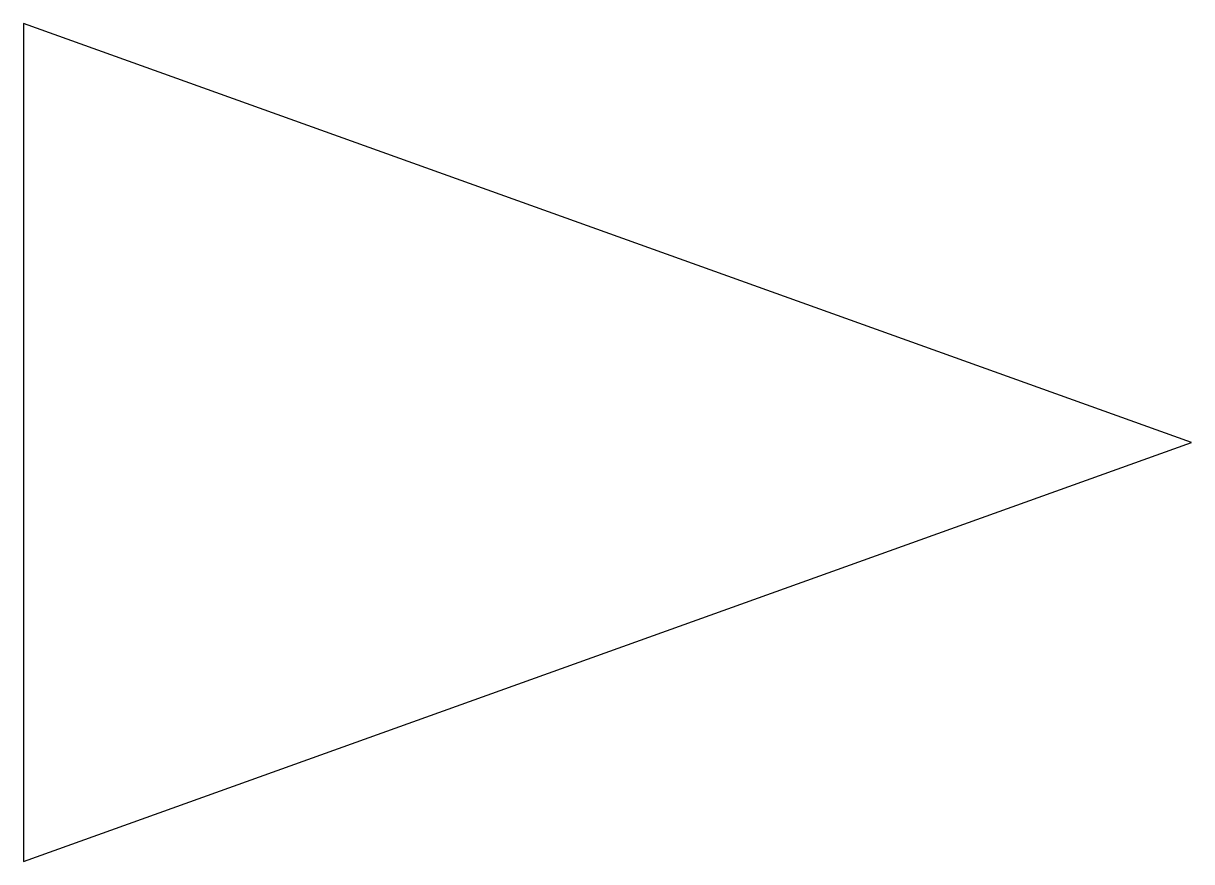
# Model space of a CAD drawing. Header units: metres. Extents: x 0 to 3.46, y -1.24 to 1.24.
import ezdxf

# ---------------------------------------------------------------- set-up
doc = ezdxf.new("R2010")
doc.units = ezdxf.units.M

msp = doc.modelspace()

# ---------------------------------------------------------------- linework, layer by layer
msp.add_lwpolyline([(3.461, 0), (0, 1.2421), (0, -1.2421)], close=True)

doc.saveas('drawing.dxf')
